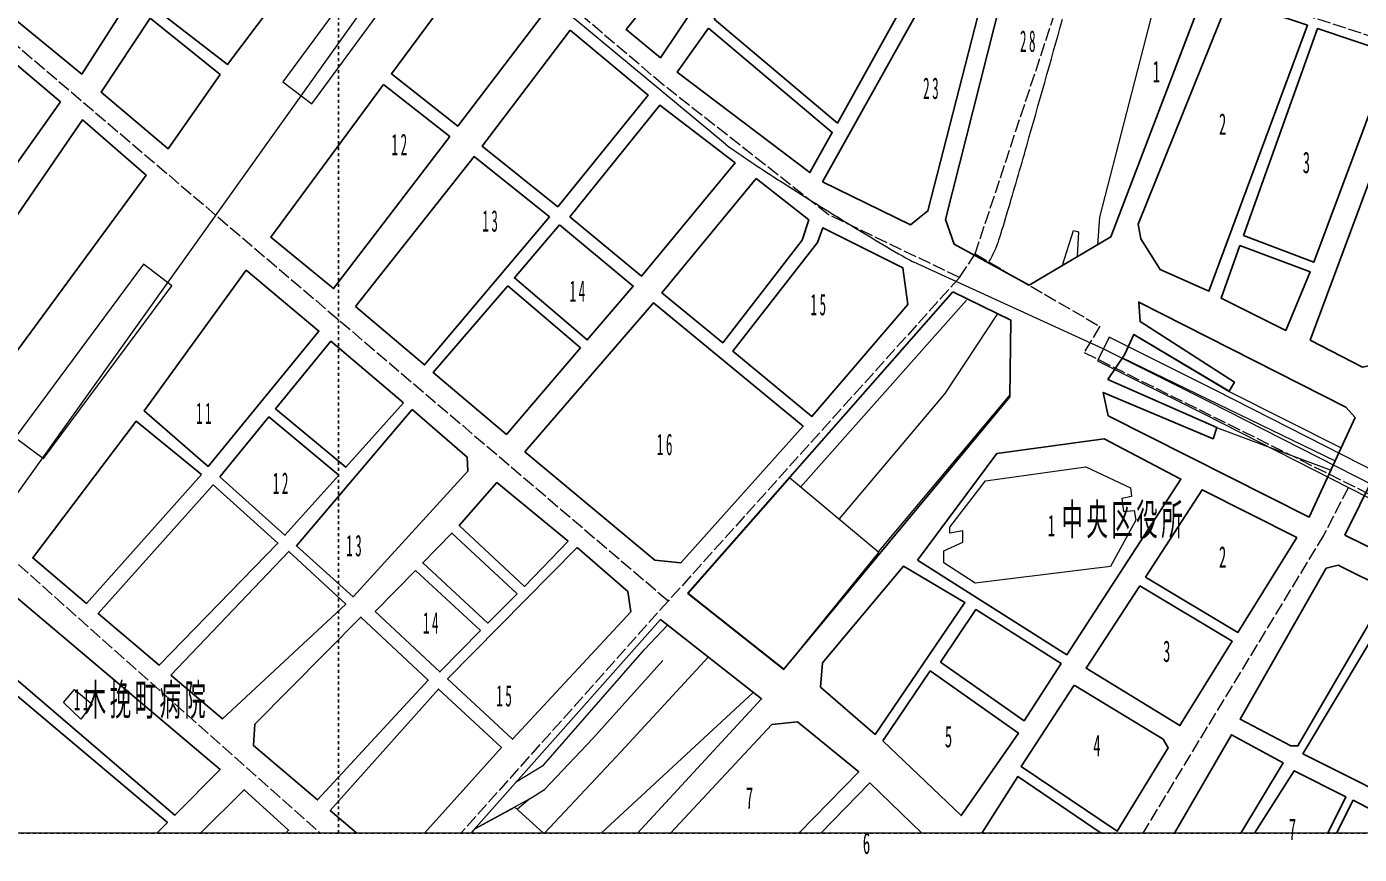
# Model space of a CAD drawing. Units: millimetres, scale not verified. Extents: x -73 to 77, y -72 to 79.
# Drawn here: x -33.52 to 11.37, y -71.87 to -43.99 of the extents above; entities that cross this region are included whole.
import ezdxf
from ezdxf.enums import TextEntityAlignment as Align

# ---------------------------------------------------------------- set-up
doc = ezdxf.new("R2010")
doc.units = ezdxf.units.MM
doc.header["$LTSCALE"] = 0.25
doc.linetypes.add('USER1', pattern=[0.70556, 0.35278, -0.35278])
doc.linetypes.add('USER3', pattern=[2.11668, 1.7639, -0.35278])
for name, color, linetype in [('0-0_01 グリッド', 7, 'USER1'), ('0-6_07 街区符号', 7, 'Continuous'), ('1-9_26 道路', 7, 'Continuous')]:
    doc.layers.add(name, color=color, linetype=linetype)
for name, color, linetype, lineweight in [('0-2_03 施設名・公園名', 7, 'Continuous', 18), ('0-7_08 地下鉄', 7, 'Continuous', 18), ('0-C_13 町界', 30, 'USER3', 18), ('0-D_14 公・官庁施設', 7, 'Continuous', 18), ('0-E_15 病院', 4, 'Continuous', 18), ('1-1_18 高速分離帯', 5, 'Continuous', 18), ('1-7_24 立体交差', 7, 'Continuous', 18), ('1-D_30 公園・緑地', 3, 'Continuous', 18)]:
    doc.layers.add(name, color=color, linetype=linetype, lineweight=lineweight)
doc.styles.add('ＭＳ ゴシック', font='')
doc.styles.get('ＭＳ ゴシック').set_extended_font_data('MS Gothic')

msp = doc.modelspace()

# ---------------------------------------------------------------- linework, layer by layer
at = {"layer": '0-0_01 グリッド'}
for p, q in [((-23.0149, -71.1492), (-23.0149, 78.6565)), ((76.9889, -71.1468), (-73.0153, -71.1468))]:
    msp.add_line(p, q, dxfattribs=at)
at = {"layer": '0-2_03 施設名・公園名'}
msp.add_lwpolyline([(76.9889, -71.1492), (-73.0153, -71.1492), (-73.0153, 78.6565), (76.9889, 78.6565)], close=True, dxfattribs=at)
at = {"layer": '0-7_08 地下鉄'}
for points in [[(-9.9807, -47.9498), (-36.4392, -25.9889), (-52.5789, -11.9663)], [(-43.0934, -71.1492), (-35.4146, -61.9236), (-10.3872, -26.8619)], [(29.4363, -68.4493), (21.064, -64.134), (6.3354, -56.6374), (2.7483, -54.8439), (-3.6306, -51.9189)]]:
    msp.add_lwpolyline(points, dxfattribs=at)
msp.add_lwpolyline([(2.5513, -55.2387), (6.1383, -57.0315), (20.8638, -64.5267), (21.2641, -63.7409), (6.5356, -56.2443), (2.9454, -54.4497)], close=True, dxfattribs=at)
for centre, radius, start, end in [((16.5991, -10.2869), 46.0976, 234.78831, 237.36972), ((59.0916, 55.6255), 124.5197, 237.2571, 238.90605), ((26.184, 0.9228), 60.6817, 238.83866, 240.01276), ((1.9617, -41.1458), 12.1382, 239.7939, 242.5662)]:
    msp.add_arc(centre, radius, start, end, dxfattribs=at)
at = {"layer": '0-C_13 町界'}
for points in [[(-2.0969, -52.4385), (-1.5677, -51.6447), (2.2708, -40.0436), (5.2984, -27.9967), (5.4162, -22.5287), (5.1813, -17.7661), (8.1799, -12.7097), (17.6457, 5.3995), (25.8265, 21.4579), (33.5139, 37.127), (44.0973, 58.5288), (54.3383, 78.6565)], [(-2.0969, -52.4385), (-6.5066, -50.3218), (-12.0629, -45.9561), (-55.2688, -9.2339), (-56.026, -10.0346), (-59.642, -9.1526)], [(-64.8531, -18.0245), (-62.1115, -19.5597), (-62.4815, -20.218), (-11.9017, -63.3292)], [(-70.0491, -26.968), (-67.2268, -28.8201), (-69.38, -31.7829), (-37.0221, -59.2298), (-23.6292, -71.1492)], [(2.2708, -40.0436), (6.879, -42.7336), (39.8839, -53.3721), (40.5013, -51.6082), (66.6752, -59.7111), (66.4768, -60.3505), (76.9889, -63.7302)], [(-1.5677, -51.6447), (2.6312, -54.0811), (2.102, -54.9631), (26.1793, -66.9135), (31.5316, -69.3647), (31.8196, -71.1492)], [(-2.0969, -52.4385), (-11.9017, -63.3292), (-18.886, -71.1492)], [(11.0022, -59.512), (10.1788, -61.0995), (4.0806, -71.1492)]]:
    msp.add_lwpolyline(points, dxfattribs=at)
at = {"layer": '0-D_14 公・官庁施設'}
msp.add_lwpolyline([(-1.2149, -59.2887), (2.1654, -58.8181), (3.6647, -59.5237), (3.6944, -59.8179), (3.3712, -59.8765), (3.4298, -60.3175), (3.7826, -60.2882), (3.8411, -60.6113), (2.9888, -62.1696), (-1.5677, -62.728), (-2.626, -62.0521), (-2.626, -61.6404), (-1.9797, -61.3465), (-1.9797, -60.9641), (-2.4207, -61.0526), (-2.4207, -60.8466)], close=True, dxfattribs=at)
at = {"layer": '0-E_15 病院'}
msp.add_lwpolyline([(-32.2761, -66.7547), (-31.9068, -66.3147), (-31.3066, -66.8039), (-31.6959, -67.3145)], close=True, dxfattribs=at)
at = {"layer": '1-1_18 高速分離帯'}
for p, q in [((-7.4547, -59.4944), (-1.8619, -53.2029)), ((3.3712, -55.1284), (10.5591, -58.6125)), ((-0.3991, -56.3852), (-4.8309, -61.6769)), ((-14.1682, -71.1492), (-9.0422, -66.4174))]:
    msp.add_line(p, q, dxfattribs=at)
for points in [[(4.4427, -43.3578), (2.6216, -50.41), (2.5554, -51.336)], [(1.3758, -52.023), (1.7396, -50.851), (1.916, -50.8951), (1.8719, -51.7329)], [(-6.1401, -60.5621), (-2.5792, -56.339), (-0.818, -53.6732)], [(3.8122, -54.3788), (6.9907, -56.2736), (10.7576, -58.1715)], [(10.4048, -58.9208), (6.5752, -57.4966), (2.9006, -55.8795)], [(-17.0459, -69.4381), (-16.1123, -68.8648), (-12.7099, -64.9625), (-11.9168, -64.1388)], [(-18.435, -71.0035), (-16.5609, -69.9896), (-16.0758, -69.6806), (-14.4442, -67.9611), (-12.085, -65.337)], [(-10.5636, -65.2271), (-13.4961, -68.4059), (-16.0758, -71.1579)], [(-18.435, -71.0035), (-16.5609, -69.9896), (-16.9798, -70.3424)]]:
    msp.add_lwpolyline(points, dxfattribs=at)
for centre, radius, start, end in [((-703.1456, 152.751), 731.4041, 344.06939, 344.41637), ((-220.3773, 14.7975), 229.3122, 343.52964, 344.10649), ((-40.047, -38.6075), 41.2402, 342.27332, 343.64978), ((-4.3418, -50.053), 3.7455, 338.28064, 342.74182), ((-6.8804, -48.6707), 6.6244, 330.29072, 335.29781)]:
    msp.add_arc(centre, radius, start, end, dxfattribs=at)
at = {"layer": '1-7_24 立体交差'}
msp.add_lwpolyline([(-18.6899, -37.4377), (-24.8822, -45.8445), (-23.9107, -46.5887), (-17.777, -38.2405)], dxfattribs=at)
msp.add_lwpolyline([(-29.5799, -51.9841), (-33.9001, -57.8287), (-32.95, -58.5384), (-28.6208, -52.7124)], close=True, dxfattribs=at)
at = {"layer": '1-9_26 道路'}
for points in [[(-34.337, -43.3885), (-27.8539, -33.3525), (-25.2212, -35.5323), (-31.6601, -45.5868)], [(-23.3057, -40.6768), (-26.7536, -45.263), (-29.1686, -43.4012), (-26.0928, -38.636)], [(-10.3596, -43.7409), (-7.1915, -38.8888), (-2.7859, -41.0916), (-6.2069, -47.2363)], [(0.2355, -39.3842), (0.5738, -39.1276), (6.2031, -42.6847), (3.006, -51.0694), (0.2499, -52.6941), (-2.2781, -51.3112), (-2.5716, -50.4882)], [(-10.7083, -40.7933), (-9.7822, -41.4844), (-12.1704, -45.0349), (-13.3231, -44.0803)], [(-18.2407, -41.5316), (-15.9683, -43.3785), (-18.9952, -47.3376), (-21.2324, -45.5751)], [(-6.7044, -49.218), (-2.3118, -41.3283), (-1.0523, -41.9584), (-3.16, -50.195), (-3.7478, -50.6646)], [(6.9721, -43.0526), (9.6262, -43.9401), (6.3058, -52.9001), (4.6597, -52.1649), (4.0127, -51.1362), (3.9245, -50.6363)], [(-29.3608, -43.6989), (-27.003, -45.5999), (-28.7469, -48.0976), (-31.0083, -46.1897)], [(-41.6062, -54.4167), (-34.9592, -44.3424), (-32.3767, -46.5215), (-39.32, -56.3101)], [(-15.2131, -44.1089), (-12.5824, -46.2934), (-15.6286, -50.0562), (-18.178, -48.0112)], [(-10.5539, -44.0386), (-6.3819, -47.5502), (-7.1336, -48.901), (-11.6006, -45.5231)], [(7.4695, -51.0225), (9.961, -44.052), (12.4656, -44.8895), (9.8439, -51.9189)], [(-21.497, -45.9331), (-19.2632, -47.688), (-23.1803, -52.8105), (-25.2963, -51.0742)], [(-15.2207, -50.3928), (-12.1862, -46.6307), (-9.6548, -48.5775), (-12.8022, -52.3875)], [(-38.4994, -57.1159), (-31.6394, -47.1282), (-29.4904, -48.9934), (-36.6163, -58.6783)], [(-22.4417, -53.4121), (-18.446, -48.3615), (-15.9077, -50.3979), (-20.11, -55.3806)], [(-8.943, -49.1015), (-7.1729, -50.4899), (-7.3906, -51.1786), (-10.0675, -54.6423), (-12.1215, -52.9487)], [(-15.5735, -50.6608), (-13.0827, -52.7272), (-14.6357, -54.5386), (-17.0859, -52.4492)], [(-6.8787, -51.2547), (-6.7023, -50.7693), (-4.002, -52.1167), (-3.8367, -53.3411), (-7.0668, -57.1169), (-9.7271, -54.9231)], [(7.3503, -51.355), (9.7209, -52.2493), (8.8931, -54.223), (6.7178, -53.1351)], [(-26.1169, -52.1915), (-23.673, -54.2396), (-27.4054, -58.7992), (-29.5593, -56.9261)], [(-17.3091, -52.7224), (-14.861, -54.8108), (-17.3546, -57.7247), (-19.8289, -55.6355)], [(-2.316, -52.9246), (-0.3674, -53.8703), (-0.4026, -56.4507), (-8.017, -65.6243), (-11.2492, -63.0653)], [(-16.7414, -58.3041), (-12.4026, -53.2887), (-7.3589, -57.4484), (-11.4793, -62.0421), (-12.3613, -61.9535)], [(2.8958, -55.8691), (3.4601, -55.0388), (3.7805, -54.3546), (6.9858, -56.2632), (7.1664, -55.9601), (3.9893, -53.9219), (3.9397, -53.2663), (10.9222, -56.8089), (11.2309, -57.1538), (9.6785, -60.5142), (2.9096, -57.0935), (2.749, -56.3101), (6.4532, -57.8673), (6.5704, -57.4863)], [(-20.828, -56.6584), (-22.769, -58.8292), (-25.1337, -56.8589), (-23.2699, -54.5824)], [(-20.5276, -56.8854), (-18.681, -58.4836), (-18.6534, -58.9559), (-22.5188, -63.1883), (-24.4233, -61.4729)], [(-27.6293, -59.0724), (-31.5009, -63.4188), (-33.3124, -61.8795), (-29.8304, -57.2775)], [(-27.0064, -59.1468), (-25.3569, -57.1321), (-23.0046, -59.0927), (-24.8167, -61.1188)], [(-3.5107, -61.9525), (-0.838, -58.3679), (2.778, -57.8683), (5.3646, -59.224), (1.5205, -65.1441)], [(10.885, -61.1157), (12.3919, -58.073), (12.9438, -57.8838), (25.4868, -64.4585), (25.708, -65.1013), (23.9158, -67.5095)], [(-27.2297, -59.4203), (-25.0517, -61.382), (-29.057, -65.4958), (-31.1075, -63.7529)], [(-15.2793, -61.3165), (-16.751, -62.8407), (-18.9449, -60.7943), (-17.6764, -59.347)], [(4.1657, -62.5285), (6.077, -59.5836), (9.2665, -61.1953), (7.28, -64.3899)], [(-16.9984, -63.0918), (-17.9858, -64.0754), (-20.1727, -62.051), (-19.1909, -61.0468)], [(-28.6649, -65.8303), (-24.6796, -61.6604), (-22.7655, -63.4408), (-26.9217, -67.3017)], [(-14.9782, -61.5298), (-13.2708, -63.0122), (-13.1702, -63.7026), (-17.1465, -67.9915), (-19.3362, -65.9564)], [(-20.4194, -62.3036), (-18.2331, -64.3269), (-19.5988, -65.7204), (-21.7747, -63.6906)], [(-6.776, -66.231), (-6.7113, -65.4176), (-3.9834, -62.1606), (-1.9163, -63.3819), (-4.9329, -67.8237)], [(10.2525, -62.2254), (10.6645, -62.1299), (12.3533, -62.9726), (9.3016, -68.2164), (9.0653, -68.2164), (7.3558, -67.309)], [(3.9734, -62.8245), (7.094, -64.6897), (5.328, -67.5312), (2.1709, -65.5995)], [(-34.0944, -63.0129), (-27.0016, -69.0067), (-28.5244, -70.5464), (-35.3643, -64.6979)], [(12.6675, -63.1335), (16.5943, -65.0359), (13.6783, -70.5942), (9.467, -68.4776)], [(-2.7328, -65.3935), (-1.5443, -63.6179), (1.3283, -65.4403), (0.0777, -67.3658)], [(-25.8261, -67.4812), (-22.2584, -63.8749), (-19.9901, -65.9998), (-23.7184, -70.0334), (-25.8758, -68.1999)], [(-4.6759, -68.0442), (-3.0808, -65.6849), (-0.1111, -67.7796), (-2.0424, -70.5581)], [(1.7699, -66.1624), (4.7651, -67.987), (4.9381, -68.2729), (3.2196, -71.0872), (-0.014, -68.9116)]]:
    msp.add_lwpolyline(points, close=True, dxfattribs=at)
for points in [[(9.7164, -54.5462), (13.2187, -45.1417), (15.0963, -45.7267)], [(15.2948, -46.2328), (11.8924, -55.3682), (11.4803, -55.4564), (9.7164, -54.5462)], [(-12.9359, -71.1492), (-8.7604, -66.6282), (-12.1649, -63.9576), (-18.557, -71.1492)], [(-40.1013, -71.1492), (-35.6158, -65.038), (-28.7738, -70.7961), (-29.1269, -71.1492)], [(-20.1172, -71.1492), (-17.5255, -68.2695), (-19.6394, -66.302), (-23.2878, -70.3848), (-22.3934, -71.1492)], [(-11.8297, -71.1492), (-8.4166, -67.4929), (-7.5491, -67.3972), (-5.4882, -69.0891), (-7.5088, -71.1492)], [(5.152, -71.1492), (7.0616, -67.8381), (8.8055, -68.7862), (7.3796, -71.1492)], [(7.8433, -71.1492), (9.1804, -69.0512), (10.9222, -69.9331), (10.3059, -71.1492)], [(-6.7678, -71.1492), (-5.1107, -69.4591), (-3.3595, -71.1492)], [(-1.3445, -71.1492), (-0.1325, -69.2489), (2.6815, -71.1492)], [(-24.7854, -71.1492), (-24.6941, -71.0542), (-26.1934, -69.6875), (-27.6548, -71.1492)], [(10.6036, -71.1492), (11.1648, -70.0437), (13.2914, -71.1492)]]:
    msp.add_lwpolyline(points, dxfattribs=at)
at = {"layer": '1-D_30 公園・緑地'}
msp.add_lwpolyline([(-8.0121, -65.6346), (-4.8082, -61.6989), (-7.8199, -59.1885), (-11.2443, -63.0756)], close=True, dxfattribs=at)
msp.add_lwpolyline([(-18.5428, -71.1492), (-18.4019, -70.9911), (-17.0687, -70.2769), (-16.1123, -71.1492)], dxfattribs=at)

# ---------------------------------------------------------------- texts
at = {"layer": '0-2_03 施設名・公園名', "char_height": 1.052, "attachment_point": 7, "style": 'ＭＳ ゴシック'}
for s, insert in [('\\T1.17;\\W0.5;中央区役所', (1.3427, -61.229)), ('\\T1.17;\\W0.5;木挽町病院', (-31.5568, -67.2983))]:
    msp.add_mtext(s, dxfattribs=dict(at, insert=insert))
at = {"layer": '0-6_07 街区符号', "style": 'ＭＳ ゴシック', "width": 0.5}
for s, p in [('1', (4.4092, -46.0833)), ('2', (6.6437, -47.8472)), ('3', (9.466, -49.1408)), ('1', (0.8814, -61.3703)), ('2', (6.6437, -62.4286)), ('3', (4.762, -65.6036)), ('5', (-2.5878, -68.4803)), ('4', (2.4104, -68.7787)), ('7', (-9.2903, -70.5426)), ('7', (8.9954, -71.6009)), ('6', (-5.3508, -72.0715))]:
    msp.add_text(s, height=0.7255, dxfattribs=at).set_placement(p, align=Align.BOTTOM_LEFT)
at = {"layer": '0-6_07 街区符号', "char_height": 0.7255, "attachment_point": 7, "style": 'ＭＳ ゴシック'}
for s, insert in [('\\T1.37;\\W0.45;28', (-0.0591, -44.8485)), ('\\T1.37;\\W0.45;23', (-3.3223, -46.436)), ('\\T1.37;\\W0.45;12', (-21.2259, -48.3174)), ('\\T1.37;\\W0.45;13', (-18.1687, -50.9047)), ('\\T1.37;\\W0.45;14', (-15.2286, -53.2563)), ('\\T1.37;\\W0.45;15', (-7.1147, -53.7221)), ('\\T1.37;\\W0.45;11', (-27.8112, -57.3722)), ('\\T1.37;\\W0.45;16', (-12.2889, -58.4306)), ('\\T1.37;\\W0.45;12', (-25.2243, -59.7242)), ('\\T1.37;\\W0.45;13', (-22.7548, -61.8409)), ('\\T1.37;\\W0.45;14', (-20.1675, -64.4278)), ('\\T1.37;\\W0.45;11', (-31.9271, -67.0099)), ('\\T1.37;\\W0.45;15', (-17.6981, -66.8973))]:
    msp.add_mtext(s, dxfattribs=dict(at, insert=insert))

doc.saveas('drawing.dxf')
